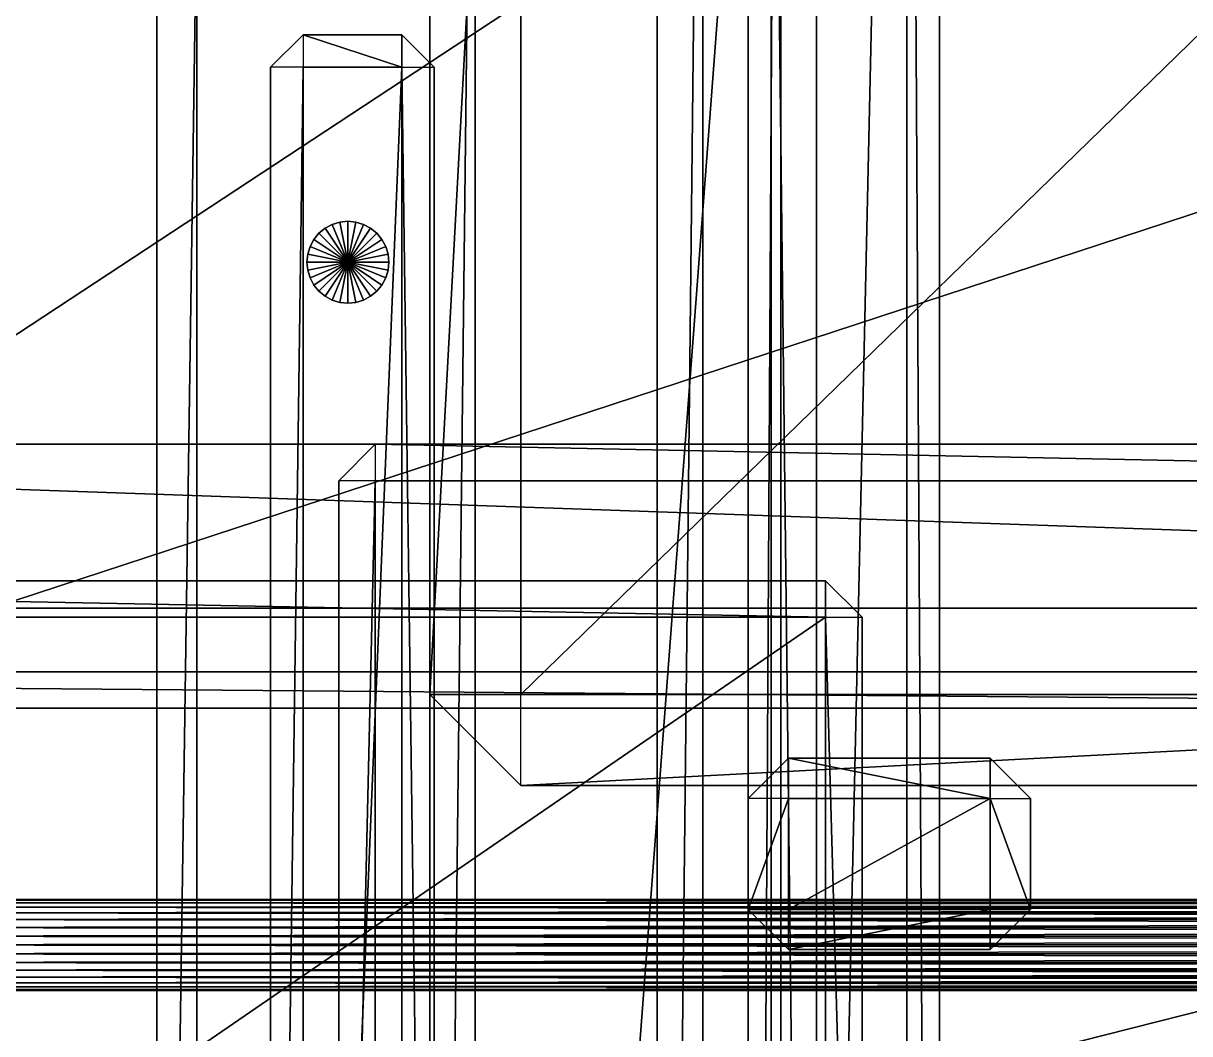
# Model space of a CAD drawing. Header units: millimetres. Extents: x -18 to 4450, y -985 to 970.
# Drawn here: x 1570.7 to 1827, y 50.5 to 272.5 of the extents above; entities that cross this region are included whole.
import ezdxf

# ---------------------------------------------------------------- set-up
doc = ezdxf.new("R2010")
doc.units = ezdxf.units.MM
for name, color, linetype in [('as_fitted_routes__j40_rt_001_drive_and_drivetrain_orientation_rear_output_to_rear_pinion', 5, 'CONTINUOUS'), ('body__floor_cross_pressing_3', 40, 'CONTINUOUS'), ('body__floor_pan', 40, 'CONTINUOUS'), ('body__transmission_tunnel', 40, 'CONTINUOUS'), ('chassis__crossmember_3', 251, 'CONTINUOUS'), ('chassis__skid_plate_transfer_case', 9, 'CONTINUOUS'), ('chassis__transfer_case_crossmember', 251, 'CONTINUOUS'), ('hard_top__roof_ventilator_front_hinge_bar', 9, 'CONTINUOUS'), ('hard_top__roof_ventilator_screw_2', 9, 'CONTINUOUS'), ('hard_top__white_hardtop_crowned_roof_skin', 7, 'CONTINUOUS'), ('hard_top__white_hardtop_roof', 7, 'CONTINUOUS'), ('interior__front_right_seat_base', 30, 'CONTINUOUS'), ('interior__right_front_floor_mat', 250, 'CONTINUOUS'), ('interior__right_front_seat_belt_buckle', 1, 'CONTINUOUS'), ('mechanical_clearance__front_prop_shaft_clearance_tunnel', 7, 'CONTINUOUS'), ('running_gear__gearbox_tail_housing', 8, 'CONTINUOUS'), ('running_gear__transfer_case', 8, 'CONTINUOUS')]:
    doc.layers.add(name, color=color, linetype=linetype)

msp = doc.modelspace()

# ---------------------------------------------------------------- linework, layer by layer
at = {"layer": 'as_fitted_routes__j40_rt_001_drive_and_drivetrain_orientation_rear_output_to_rear_pinion'}
for points in [[(1519.999981, 79.999998, 467.999995), (2950.000048, 79.999998, 467.999995), (2950.000048, 79.807855, 469.950914)], [(1519.999981, 79.999998, 467.999995), (2950.000048, 79.807855, 469.950914), (1519.999981, 79.807855, 469.950914)], [(1519.999981, 79.807855, 466.049105), (2950.000048, 79.807855, 466.049105), (2950.000048, 79.999998, 467.999995)], [(1519.999981, 79.807855, 466.049105), (2950.000048, 79.999998, 467.999995), (1519.999981, 79.999998, 467.999995)], [(1519.999981, 79.807855, 469.950914), (2950.000048, 79.807855, 469.950914), (2950.000048, 79.238795, 471.826822)], [(1519.999981, 79.807855, 469.950914), (2950.000048, 79.238795, 471.826822), (1519.999981, 79.238795, 471.826822)], [(1519.999981, 79.238795, 464.173168), (2950.000048, 79.238795, 464.173168), (2950.000048, 79.807855, 466.049105)], [(1519.999981, 79.238795, 464.173168), (2950.000048, 79.807855, 466.049105), (1519.999981, 79.807855, 466.049105)], [(1519.999981, 79.238795, 471.826822), (2950.000048, 79.238795, 471.826822), (2950.000048, 78.314699, 473.555714)], [(1519.999981, 79.238795, 471.826822), (2950.000048, 78.314699, 473.555714), (1519.999981, 78.314699, 473.555714)], [(1519.999981, 78.314699, 462.444305), (2950.000048, 78.314699, 462.444305), (2950.000048, 79.238795, 464.173168)], [(1519.999981, 78.314699, 462.444305), (2950.000048, 79.238795, 464.173168), (1519.999981, 79.238795, 464.173168)], [(1519.999981, 78.314699, 473.555714), (2950.000048, 78.314699, 473.555714), (2950.000048, 77.071071, 475.071073)], [(1519.999981, 78.314699, 473.555714), (2950.000048, 77.071071, 475.071073), (1519.999981, 77.071071, 475.071073)], [(1519.999981, 77.071071, 460.928947), (2950.000048, 77.071071, 460.928947), (2950.000048, 78.314699, 462.444305)], [(1519.999981, 77.071071, 460.928947), (2950.000048, 78.314699, 462.444305), (1519.999981, 78.314699, 462.444305)], [(1519.999981, 77.071071, 475.071073), (2950.000048, 77.071071, 475.071073), (2950.000048, 75.555705, 476.314694)], [(1519.999981, 77.071071, 475.071073), (2950.000048, 75.555705, 476.314694), (1519.999981, 75.555705, 476.314694)], [(1519.999981, 75.555705, 459.685296), (2950.000048, 75.555705, 459.685296), (2950.000048, 77.071071, 460.928947)], [(1519.999981, 75.555705, 459.685296), (2950.000048, 77.071071, 460.928947), (1519.999981, 77.071071, 460.928947)], [(1519.999981, 75.555705, 476.314694), (2950.000048, 75.555705, 476.314694), (2950.000048, 73.826835, 477.238804)], [(1519.999981, 75.555705, 476.314694), (2950.000048, 73.826835, 477.238804), (1519.999981, 73.826835, 477.238804)], [(1519.999981, 73.826835, 458.761215), (2950.000048, 73.826835, 458.761215), (2950.000048, 75.555705, 459.685296)], [(1519.999981, 73.826835, 458.761215), (2950.000048, 75.555705, 459.685296), (1519.999981, 75.555705, 459.685296)], [(1519.999981, 73.826835, 477.238804), (2950.000048, 73.826835, 477.238804), (2950.000048, 71.950905, 477.80785)], [(1519.999981, 73.826835, 477.238804), (2950.000048, 71.950905, 477.80785), (1519.999981, 71.950905, 477.80785)], [(1519.999981, 71.950905, 458.19214), (2950.000048, 71.950905, 458.19214), (2950.000048, 73.826835, 458.761215)], [(1519.999981, 71.950905, 458.19214), (2950.000048, 73.826835, 458.761215), (1519.999981, 73.826835, 458.761215)], [(1519.999981, 71.950905, 477.80785), (2950.000048, 71.950905, 477.80785), (2950.000048, 70, 477.999985)], [(1519.999981, 71.950905, 477.80785), (2950.000048, 70, 477.999985), (1519.999981, 70, 477.999985)], [(1519.999981, 70, 458.000004), (2950.000048, 70, 458.000004), (2950.000048, 71.950905, 458.19214)], [(1519.999981, 70, 458.000004), (2950.000048, 71.950905, 458.19214), (1519.999981, 71.950905, 458.19214)], [(1519.999981, 70, 477.999985), (2950.000048, 70, 477.999985), (2950.000048, 68.049096, 477.80785)], [(1519.999981, 70, 477.999985), (2950.000048, 68.049096, 477.80785), (1519.999981, 68.049096, 477.80785)], [(1519.999981, 68.049096, 458.19214), (2950.000048, 68.049096, 458.19214), (2950.000048, 70, 458.000004)], [(1519.999981, 68.049096, 458.19214), (2950.000048, 70, 458.000004), (1519.999981, 70, 458.000004)], [(1519.999981, 68.049096, 477.80785), (2950.000048, 68.049096, 477.80785), (2950.000048, 66.173166, 477.238804)], [(1519.999981, 68.049096, 477.80785), (2950.000048, 66.173166, 477.238804), (1519.999981, 66.173166, 477.238804)], [(1519.999981, 66.173166, 458.761215), (2950.000048, 66.173166, 458.761215), (2950.000048, 68.049096, 458.19214)], [(1519.999981, 66.173166, 458.761215), (2950.000048, 68.049096, 458.19214), (1519.999981, 68.049096, 458.19214)], [(1519.999981, 66.173166, 477.238804), (2950.000048, 66.173166, 477.238804), (2950.000048, 64.444296, 476.314694)], [(1519.999981, 66.173166, 477.238804), (2950.000048, 64.444296, 476.314694), (1519.999981, 64.444296, 476.314694)], [(1519.999981, 64.444296, 459.685296), (2950.000048, 64.444296, 459.685296), (2950.000048, 66.173166, 458.761215)], [(1519.999981, 64.444296, 459.685296), (2950.000048, 66.173166, 458.761215), (1519.999981, 66.173166, 458.761215)], [(1519.999981, 64.444296, 476.314694), (2950.000048, 64.444296, 476.314694), (2950.000048, 62.92893, 475.071073)], [(1519.999981, 64.444296, 476.314694), (2950.000048, 62.92893, 475.071073), (1519.999981, 62.92893, 475.071073)], [(1519.999981, 62.92893, 460.928947), (2950.000048, 62.92893, 460.928947), (2950.000048, 64.444296, 459.685296)], [(1519.999981, 62.92893, 460.928947), (2950.000048, 64.444296, 459.685296), (1519.999981, 64.444296, 459.685296)], [(1519.999981, 62.92893, 475.071073), (2950.000048, 62.92893, 475.071073), (2950.000048, 61.685305, 473.555714)], [(1519.999981, 62.92893, 475.071073), (2950.000048, 61.685305, 473.555714), (1519.999981, 61.685305, 473.555714)], [(1519.999981, 61.685305, 462.444305), (2950.000048, 61.685305, 462.444305), (2950.000048, 62.92893, 460.928947)], [(1519.999981, 61.685305, 462.444305), (2950.000048, 62.92893, 460.928947), (1519.999981, 62.92893, 460.928947)], [(1519.999981, 61.685305, 473.555714), (2950.000048, 61.685305, 473.555714), (2950.000048, 60.761206, 471.826822)], [(1519.999981, 61.685305, 473.555714), (2950.000048, 60.761206, 471.826822), (1519.999981, 60.761206, 471.826822)], [(1519.999981, 60.761206, 464.173168), (2950.000048, 60.761206, 464.173168), (2950.000048, 61.685305, 462.444305)], [(1519.999981, 60.761206, 464.173168), (2950.000048, 61.685305, 462.444305), (1519.999981, 61.685305, 462.444305)], [(1519.999981, 60.761206, 471.826822), (2950.000048, 60.761206, 471.826822), (2950.000048, 60.192145, 469.950914)], [(1519.999981, 60.761206, 471.826822), (2950.000048, 60.192145, 469.950914), (1519.999981, 60.192145, 469.950914)], [(1519.999981, 60.192145, 466.049105), (2950.000048, 60.192145, 466.049105), (2950.000048, 60.761206, 464.173168)], [(1519.999981, 60.192145, 466.049105), (2950.000048, 60.761206, 464.173168), (1519.999981, 60.761206, 464.173168)], [(1519.999981, 60.192145, 469.950914), (2950.000048, 60.192145, 469.950914), (2950.000048, 59.999999, 467.999995)], [(1519.999981, 60.192145, 469.950914), (2950.000048, 59.999999, 467.999995), (1519.999981, 59.999999, 467.999995)], [(1519.999981, 59.999999, 467.999995), (2950.000048, 59.999999, 467.999995), (2950.000048, 60.192145, 466.049105)], [(1519.999981, 59.999999, 467.999995), (2950.000048, 60.192145, 466.049105), (1519.999981, 60.192145, 466.049105)]]:
    msp.add_3dface(points, dxfattribs=at)
at = {"layer": 'body__floor_cross_pressing_3'}
for points in [[(1730.000019, -622.860014, 742.139995), (1730.000019, -622.860014, 761.860013), (1730.000019, 622.860014, 761.860013)], [(1730.000019, -622.860014, 742.139995), (1730.000019, 622.860014, 761.860013), (1730.000019, 622.860014, 742.139995)], [(1730.000019, -622.860014, 742.139995), (1737.140059, -622.860014, 735.000014), (1737.140059, 622.860014, 735.000014)], [(1730.000019, -622.860014, 742.139995), (1737.140059, 622.860014, 735.000014), (1730.000019, 622.860014, 742.139995)], [(1730.000019, -622.860014, 761.860013), (1737.140059, -622.860014, 768.999994), (1737.140059, 622.860014, 768.999994)], [(1730.000019, -622.860014, 761.860013), (1737.140059, 622.860014, 768.999994), (1730.000019, 622.860014, 761.860013)], [(1737.140059, -622.860014, 768.999994), (1764.860034, -622.860014, 768.999994), (1764.860034, 622.860014, 768.999994)], [(1737.140059, -622.860014, 768.999994), (1764.860034, 622.860014, 768.999994), (1737.140059, 622.860014, 768.999994)], [(1737.140059, -622.860014, 735.000014), (1737.140059, 622.860014, 735.000014), (1764.860034, 622.860014, 735.000014)], [(1737.140059, -622.860014, 735.000014), (1764.860034, 622.860014, 735.000014), (1764.860034, -622.860014, 735.000014)], [(1771.999955, -622.860014, 742.139995), (1764.860034, -622.860014, 735.000014), (1764.860034, 622.860014, 735.000014)], [(1771.999955, -622.860014, 742.139995), (1764.860034, 622.860014, 735.000014), (1771.999955, 622.860014, 742.139995)], [(1771.999955, -622.860014, 761.860013), (1764.860034, -622.860014, 768.999994), (1764.860034, 622.860014, 768.999994)], [(1771.999955, -622.860014, 761.860013), (1764.860034, 622.860014, 768.999994), (1771.999955, 622.860014, 761.860013)], [(1771.999955, -622.860014, 742.139995), (1771.999955, 622.860014, 742.139995), (1771.999955, 622.860014, 761.860013)], [(1771.999955, -622.860014, 742.139995), (1771.999955, 622.860014, 761.860013), (1771.999955, -622.860014, 761.860013)]]:
    msp.add_3dface(points, dxfattribs=at)
at = {"layer": 'body__floor_pan'}
for points in [[(901.549995, -653.450012, 670.000017), (3428.450108, -653.450012, 670.000017), (3428.450108, 653.450012, 670.000017)], [(901.549995, -653.450012, 670.000017), (3428.450108, 653.450012, 670.000017), (901.549995, 653.450012, 670.000017)], [(901.549995, -653.450012, 615.00001), (901.549995, 653.450012, 615.00001), (3428.450108, 653.450012, 615.00001)], [(901.549995, -653.450012, 615.00001), (3428.450108, 653.450012, 615.00001), (3428.450108, -653.450012, 615.00001)]]:
    msp.add_3dface(points, dxfattribs=at)
at = {"layer": 'body__transmission_tunnel'}
for points in [[(1286.000013, 180.000007, 695.99998), (1286.000013, 180.000007, 859.000027), (2313.999891, 180.000007, 859.000027)], [(1286.000013, 180.000007, 695.99998), (2313.999891, 180.000007, 859.000027), (2313.999891, 180.000007, 695.99998)], [(1286.000013, 180.000007, 695.99998), (1286.000013, 143.999994, 660.000026), (2313.999891, 143.999994, 660.000026)], [(1286.000013, 180.000007, 695.99998), (2313.999891, 143.999994, 660.000026), (2313.999891, 180.000007, 695.99998)], [(1286.000013, 180.000007, 859.000027), (1286.000013, 143.999994, 894.999981), (2313.999891, 143.999994, 894.999981)], [(1286.000013, 180.000007, 859.000027), (2313.999891, 143.999994, 894.999981), (2313.999891, 180.000007, 859.000027)], [(1286.000013, -143.999994, 894.999981), (2313.999891, -143.999994, 894.999981), (2313.999891, 143.999994, 894.999981)], [(1286.000013, -143.999994, 894.999981), (2313.999891, 143.999994, 894.999981), (1286.000013, 143.999994, 894.999981)], [(1286.000013, -143.999994, 660.000026), (1286.000013, 143.999994, 660.000026), (2313.999891, 143.999994, 660.000026)], [(1286.000013, -143.999994, 660.000026), (2313.999891, 143.999994, 660.000026), (2313.999891, -143.999994, 660.000026)]]:
    msp.add_3dface(points, dxfattribs=at)
at = {"layer": 'chassis__crossmember_3'}
for points in [[(1659.999967, -430.000007, 465.000004), (1659.999967, -430.000007, 540.000021), (1659.999967, 430.000007, 540.000021)], [(1659.999967, -430.000007, 465.000004), (1659.999967, 430.000007, 540.000021), (1659.999967, 430.000007, 465.000004)], [(1659.999967, -430.000007, 465.000004), (1669.999957, -430.000007, 455.000013), (1669.999957, 430.000007, 455.000013)], [(1659.999967, -430.000007, 465.000004), (1669.999957, 430.000007, 455.000013), (1659.999967, 430.000007, 465.000004)], [(1659.999967, -430.000007, 540.000021), (1669.999957, -430.000007, 550.000012), (1669.999957, 430.000007, 550.000012)], [(1659.999967, -430.000007, 540.000021), (1669.999957, 430.000007, 550.000012), (1659.999967, 430.000007, 540.000021)], [(1669.999957, -430.000007, 550.000012), (1735.000014, -430.000007, 550.000012), (1735.000014, 430.000007, 550.000012)], [(1669.999957, -430.000007, 550.000012), (1735.000014, 430.000007, 550.000012), (1669.999957, 430.000007, 550.000012)], [(1669.999957, -430.000007, 455.000013), (1669.999957, 430.000007, 455.000013), (1735.000014, 430.000007, 455.000013)], [(1669.999957, -430.000007, 455.000013), (1735.000014, 430.000007, 455.000013), (1735.000014, -430.000007, 455.000013)], [(1745.000005, -430.000007, 465.000004), (1735.000014, -430.000007, 455.000013), (1735.000014, 430.000007, 455.000013)], [(1745.000005, -430.000007, 465.000004), (1735.000014, 430.000007, 455.000013), (1745.000005, 430.000007, 465.000004)], [(1745.000005, -430.000007, 540.000021), (1735.000014, -430.000007, 550.000012), (1735.000014, 430.000007, 550.000012)], [(1745.000005, -430.000007, 540.000021), (1735.000014, 430.000007, 550.000012), (1745.000005, 430.000007, 540.000021)], [(1745.000005, -430.000007, 465.000004), (1745.000005, 430.000007, 465.000004), (1745.000005, 430.000007, 540.000021)], [(1745.000005, -430.000007, 465.000004), (1745.000005, 430.000007, 540.000021), (1745.000005, -430.000007, 540.000021)]]:
    msp.add_3dface(points, dxfattribs=at)
at = {"layer": 'chassis__skid_plate_transfer_case'}
for points in [[(1600.000024, -301.180005, 323.819995), (1600.000024, -301.180005, 348.179996), (1600.000024, 301.180005, 348.179996)], [(1600.000024, -301.180005, 323.819995), (1600.000024, 301.180005, 348.179996), (1600.000024, 301.180005, 323.819995)], [(1600.000024, -301.180005, 323.819995), (1608.819962, -301.180005, 314.999998), (1608.819962, 301.180005, 314.999998)], [(1600.000024, -301.180005, 323.819995), (1608.819962, 301.180005, 314.999998), (1600.000024, 301.180005, 323.819995)], [(1600.000024, -301.180005, 348.179996), (1608.819962, -301.180005, 356.999993), (1608.819962, 301.180005, 356.999993)], [(1600.000024, -301.180005, 348.179996), (1608.819962, 301.180005, 356.999993), (1600.000024, 301.180005, 348.179996)], [(1608.819962, -301.180005, 356.999993), (2111.180067, -301.180005, 356.999993), (2111.180067, 301.180005, 356.999993)], [(1608.819962, -301.180005, 356.999993), (2111.180067, 301.180005, 356.999993), (1608.819962, 301.180005, 356.999993)], [(1608.819962, -301.180005, 314.999998), (1608.819962, 301.180005, 314.999998), (2111.180067, 301.180005, 314.999998)], [(1608.819962, -301.180005, 314.999998), (2111.180067, 301.180005, 314.999998), (2111.180067, -301.180005, 314.999998)]]:
    msp.add_3dface(points, dxfattribs=at)
at = {"layer": 'chassis__transfer_case_crossmember'}
for points in [[(1710.000038, -460.000008, 509.99999), (1710.000038, -460.000008, 610.000014), (1710.000038, 460.000008, 610.000014)], [(1710.000038, -460.000008, 509.99999), (1710.000038, 460.000008, 610.000014), (1710.000038, 460.000008, 509.99999)], [(1710.000038, -460.000008, 509.99999), (1720.000029, -460.000008, 500), (1720.000029, 460.000008, 500)], [(1710.000038, -460.000008, 509.99999), (1720.000029, 460.000008, 500), (1710.000038, 460.000008, 509.99999)], [(1710.000038, -460.000008, 610.000014), (1720.000029, -460.000008, 620.000005), (1720.000029, 460.000008, 620.000005)], [(1710.000038, -460.000008, 610.000014), (1720.000029, 460.000008, 620.000005), (1710.000038, 460.000008, 610.000014)], [(1720.000029, -460.000008, 620.000005), (1960.000038, -460.000008, 620.000005), (1960.000038, 460.000008, 620.000005)], [(1720.000029, -460.000008, 620.000005), (1960.000038, 460.000008, 620.000005), (1720.000029, 460.000008, 620.000005)], [(1720.000029, -460.000008, 500), (1720.000029, 460.000008, 500), (1960.000038, 460.000008, 500)], [(1720.000029, -460.000008, 500), (1960.000038, 460.000008, 500), (1960.000038, -460.000008, 500)]]:
    msp.add_3dface(points, dxfattribs=at)
at = {"layer": 'hard_top__roof_ventilator_front_hinge_bar'}
for points in [[(1625, 262.86, 1905.140042), (1632.14004, 270.000011, 1905.140042), (1632.14004, 270.000011, 1924.860001)], [(1625, 262.86, 1905.140042), (1632.14004, 270.000011, 1924.860001), (1625, 262.86, 1924.860001)], [(1625, 262.86, 1905.140042), (1632.14004, 270.000011, 1905.140042), (1632.14004, 262.86, 1898.000002)], [(1625, 262.86, 1924.860001), (1632.14004, 270.000011, 1924.860001), (1632.14004, 262.86, 1932.000041)], [(1632.14004, 270.000011, 1905.140042), (1632.14004, 270.000011, 1924.860001), (1653.859973, 270.000011, 1924.860001)], [(1632.14004, 270.000011, 1905.140042), (1653.859973, 270.000011, 1924.860001), (1653.859973, 270.000011, 1905.140042)], [(1632.14004, 270.000011, 1905.140042), (1632.14004, 262.86, 1898.000002), (1653.859973, 262.86, 1898.000002)], [(1632.14004, 270.000011, 1905.140042), (1653.859973, 262.86, 1898.000002), (1653.859973, 270.000011, 1905.140042)], [(1632.14004, 270.000011, 1924.860001), (1632.14004, 262.86, 1932.000041), (1653.859973, 262.86, 1932.000041)], [(1632.14004, 270.000011, 1924.860001), (1653.859973, 262.86, 1932.000041), (1653.859973, 270.000011, 1924.860001)], [(1661.000013, 262.86, 1905.140042), (1653.859973, 270.000011, 1905.140042), (1653.859973, 270.000011, 1924.860001)], [(1661.000013, 262.86, 1905.140042), (1653.859973, 270.000011, 1924.860001), (1661.000013, 262.86, 1924.860001)], [(1661.000013, 262.86, 1905.140042), (1653.859973, 270.000011, 1905.140042), (1653.859973, 262.86, 1898.000002)], [(1661.000013, 262.86, 1924.860001), (1653.859973, 270.000011, 1924.860001), (1653.859973, 262.86, 1932.000041)], [(1625, -262.86, 1905.140042), (1625, -262.86, 1924.860001), (1625, 262.86, 1924.860001)], [(1625, -262.86, 1905.140042), (1625, 262.86, 1924.860001), (1625, 262.86, 1905.140042)], [(1625, -262.86, 1905.140042), (1632.14004, -262.86, 1898.000002), (1632.14004, 262.86, 1898.000002)], [(1625, -262.86, 1905.140042), (1632.14004, 262.86, 1898.000002), (1625, 262.86, 1905.140042)], [(1625, -262.86, 1924.860001), (1632.14004, -262.86, 1932.000041), (1632.14004, 262.86, 1932.000041)], [(1625, -262.86, 1924.860001), (1632.14004, 262.86, 1932.000041), (1625, 262.86, 1924.860001)], [(1632.14004, -262.86, 1932.000041), (1653.859973, -262.86, 1932.000041), (1653.859973, 262.86, 1932.000041)], [(1632.14004, -262.86, 1932.000041), (1653.859973, 262.86, 1932.000041), (1632.14004, 262.86, 1932.000041)], [(1632.14004, -262.86, 1898.000002), (1632.14004, 262.86, 1898.000002), (1653.859973, 262.86, 1898.000002)], [(1632.14004, -262.86, 1898.000002), (1653.859973, 262.86, 1898.000002), (1653.859973, -262.86, 1898.000002)], [(1661.000013, -262.86, 1905.140042), (1653.859973, -262.86, 1898.000002), (1653.859973, 262.86, 1898.000002)], [(1661.000013, -262.86, 1905.140042), (1653.859973, 262.86, 1898.000002), (1661.000013, 262.86, 1905.140042)], [(1661.000013, -262.86, 1924.860001), (1653.859973, -262.86, 1932.000041), (1653.859973, 262.86, 1932.000041)], [(1661.000013, -262.86, 1924.860001), (1653.859973, 262.86, 1932.000041), (1661.000013, 262.86, 1924.860001)], [(1661.000013, -262.86, 1905.140042), (1661.000013, 262.86, 1905.140042), (1661.000013, 262.86, 1924.860001)], [(1661.000013, -262.86, 1905.140042), (1661.000013, 262.86, 1924.860001), (1661.000013, -262.86, 1924.860001)]]:
    msp.add_3dface(points, dxfattribs=at)
at = {"layer": 'hard_top__roof_ventilator_screw_2'}
for points in [[(1638.555884, 228.314921, 1911.000013), (1638.555884, 228.314921, 1924.999952), (1636.999846, 227.483228, 1924.999952)], [(1638.555884, 228.314921, 1911.000013), (1636.999846, 227.483228, 1924.999952), (1636.999846, 227.483228, 1911.000013)], [(1641.99996, 219.999999, 1911.000013), (1636.999846, 227.483228, 1911.000013), (1638.555884, 228.314921, 1911.000013)], [(1641.99996, 219.999999, 1924.999952), (1638.555884, 228.314921, 1924.999952), (1636.999846, 227.483228, 1924.999952)], [(1640.244246, 228.827074, 1911.000013), (1640.244246, 228.827074, 1924.999952), (1638.555884, 228.314921, 1924.999952)], [(1640.244246, 228.827074, 1911.000013), (1638.555884, 228.314921, 1924.999952), (1638.555884, 228.314921, 1911.000013)], [(1641.99996, 219.999999, 1911.000013), (1638.555884, 228.314921, 1911.000013), (1640.244246, 228.827074, 1911.000013)], [(1641.99996, 219.999999, 1924.999952), (1640.244246, 228.827074, 1924.999952), (1638.555884, 228.314921, 1924.999952)], [(1641.99996, 229.000002, 1911.000013), (1641.99996, 229.000002, 1924.999952), (1640.244246, 228.827074, 1924.999952)], [(1641.99996, 229.000002, 1911.000013), (1640.244246, 228.827074, 1924.999952), (1640.244246, 228.827074, 1911.000013)], [(1641.99996, 219.999999, 1911.000013), (1640.244246, 228.827074, 1911.000013), (1641.99996, 229.000002, 1911.000013)], [(1641.99996, 219.999999, 1924.999952), (1641.99996, 229.000002, 1924.999952), (1640.244246, 228.827074, 1924.999952)], [(1643.755794, 228.827074, 1911.000013), (1643.755794, 228.827074, 1924.999952), (1641.99996, 229.000002, 1924.999952)], [(1643.755794, 228.827074, 1911.000013), (1641.99996, 229.000002, 1924.999952), (1641.99996, 229.000002, 1911.000013)], [(1641.99996, 219.999999, 1911.000013), (1641.99996, 229.000002, 1911.000013), (1643.755794, 228.827074, 1911.000013)], [(1641.99996, 219.999999, 1924.999952), (1643.755794, 228.827074, 1924.999952), (1641.99996, 229.000002, 1924.999952)], [(1641.99996, 219.999999, 1911.000013), (1643.755794, 228.827074, 1911.000013), (1645.444155, 228.314921, 1911.000013)], [(1641.99996, 219.999999, 1924.999952), (1645.444155, 228.314921, 1924.999952), (1643.755794, 228.827074, 1924.999952)], [(1641.99996, 219.999999, 1911.000013), (1645.444155, 228.314921, 1911.000013), (1647.000074, 227.483228, 1911.000013)], [(1641.99996, 219.999999, 1924.999952), (1647.000074, 227.483228, 1924.999952), (1645.444155, 228.314921, 1924.999952)], [(1645.444155, 228.314921, 1911.000013), (1645.444155, 228.314921, 1924.999952), (1643.755794, 228.827074, 1924.999952)], [(1645.444155, 228.314921, 1911.000013), (1643.755794, 228.827074, 1924.999952), (1643.755794, 228.827074, 1911.000013)], [(1647.000074, 227.483228, 1911.000013), (1647.000074, 227.483228, 1924.999952), (1645.444155, 228.314921, 1924.999952)], [(1647.000074, 227.483228, 1911.000013), (1645.444155, 228.314921, 1924.999952), (1645.444155, 228.314921, 1911.000013)], [(1635.636091, 226.363957, 1911.000013), (1635.636091, 226.363957, 1924.999952), (1634.516716, 225.000128, 1924.999952)], [(1635.636091, 226.363957, 1911.000013), (1634.516716, 225.000128, 1924.999952), (1634.516716, 225.000128, 1911.000013)], [(1641.99996, 219.999999, 1911.000013), (1634.516716, 225.000128, 1911.000013), (1635.636091, 226.363957, 1911.000013)], [(1641.99996, 219.999999, 1924.999952), (1635.636091, 226.363957, 1924.999952), (1634.516716, 225.000128, 1924.999952)], [(1636.999846, 227.483228, 1911.000013), (1636.999846, 227.483228, 1924.999952), (1635.636091, 226.363957, 1924.999952)], [(1636.999846, 227.483228, 1911.000013), (1635.636091, 226.363957, 1924.999952), (1635.636091, 226.363957, 1911.000013)], [(1641.99996, 219.999999, 1911.000013), (1635.636091, 226.363957, 1911.000013), (1636.999846, 227.483228, 1911.000013)], [(1641.99996, 219.999999, 1924.999952), (1636.999846, 227.483228, 1924.999952), (1635.636091, 226.363957, 1924.999952)], [(1641.99996, 219.999999, 1911.000013), (1647.000074, 227.483228, 1911.000013), (1648.363948, 226.363957, 1911.000013)], [(1641.99996, 219.999999, 1924.999952), (1648.363948, 226.363957, 1924.999952), (1647.000074, 227.483228, 1924.999952)], [(1641.99996, 219.999999, 1911.000013), (1648.363948, 226.363957, 1911.000013), (1649.483204, 225.000128, 1911.000013)], [(1641.99996, 219.999999, 1924.999952), (1649.483204, 225.000128, 1924.999952), (1648.363948, 226.363957, 1924.999952)], [(1648.363948, 226.363957, 1911.000013), (1648.363948, 226.363957, 1924.999952), (1647.000074, 227.483228, 1924.999952)], [(1648.363948, 226.363957, 1911.000013), (1647.000074, 227.483228, 1924.999952), (1647.000074, 227.483228, 1911.000013)], [(1649.483204, 225.000128, 1911.000013), (1649.483204, 225.000128, 1924.999952), (1648.363948, 226.363957, 1924.999952)], [(1649.483204, 225.000128, 1911.000013), (1648.363948, 226.363957, 1924.999952), (1648.363948, 226.363957, 1911.000013)], [(1633.685112, 223.444149, 1911.000013), (1633.685112, 223.444149, 1924.999952), (1633.172989, 221.755818, 1924.999952)], [(1633.685112, 223.444149, 1911.000013), (1633.172989, 221.755818, 1924.999952), (1633.172989, 221.755818, 1911.000013)], [(1641.99996, 219.999999, 1911.000013), (1633.172989, 221.755818, 1911.000013), (1633.685112, 223.444149, 1911.000013)], [(1641.99996, 219.999999, 1924.999952), (1633.685112, 223.444149, 1924.999952), (1633.172989, 221.755818, 1924.999952)], [(1634.516716, 225.000128, 1911.000013), (1634.516716, 225.000128, 1924.999952), (1633.685112, 223.444149, 1924.999952)], [(1634.516716, 225.000128, 1911.000013), (1633.685112, 223.444149, 1924.999952), (1633.685112, 223.444149, 1911.000013)], [(1641.99996, 219.999999, 1911.000013), (1633.685112, 223.444149, 1911.000013), (1634.516716, 225.000128, 1911.000013)], [(1641.99996, 219.999999, 1924.999952), (1634.516716, 225.000128, 1924.999952), (1633.685112, 223.444149, 1924.999952)], [(1641.99996, 219.999999, 1911.000013), (1649.483204, 225.000128, 1911.000013), (1650.314927, 223.444149, 1911.000013)], [(1641.99996, 219.999999, 1924.999952), (1650.314927, 223.444149, 1924.999952), (1649.483204, 225.000128, 1924.999952)], [(1641.99996, 219.999999, 1911.000013), (1650.314927, 223.444149, 1911.000013), (1650.82705, 221.755818, 1911.000013)], [(1641.99996, 219.999999, 1924.999952), (1650.82705, 221.755818, 1924.999952), (1650.314927, 223.444149, 1924.999952)], [(1650.314927, 223.444149, 1911.000013), (1650.314927, 223.444149, 1924.999952), (1649.483204, 225.000128, 1924.999952)], [(1650.314927, 223.444149, 1911.000013), (1649.483204, 225.000128, 1924.999952), (1649.483204, 225.000128, 1911.000013)], [(1650.82705, 221.755818, 1911.000013), (1650.82705, 221.755818, 1924.999952), (1650.314927, 223.444149, 1924.999952)], [(1650.82705, 221.755818, 1911.000013), (1650.314927, 223.444149, 1924.999952), (1650.314927, 223.444149, 1911.000013)], [(1633.172989, 221.755818, 1911.000013), (1633.172989, 221.755818, 1924.999952), (1633.000016, 219.999999, 1924.999952)], [(1633.172989, 221.755818, 1911.000013), (1633.000016, 219.999999, 1924.999952), (1633.000016, 219.999999, 1911.000013)], [(1641.99996, 219.999999, 1911.000013), (1633.000016, 219.999999, 1911.000013), (1633.172989, 221.755818, 1911.000013)], [(1641.99996, 219.999999, 1924.999952), (1633.172989, 221.755818, 1924.999952), (1633.000016, 219.999999, 1924.999952)], [(1641.99996, 219.999999, 1911.000013), (1650.82705, 221.755818, 1911.000013), (1651.000023, 219.999999, 1911.000013)], [(1641.99996, 219.999999, 1924.999952), (1651.000023, 219.999999, 1924.999952), (1650.82705, 221.755818, 1924.999952)], [(1651.000023, 219.999999, 1911.000013), (1651.000023, 219.999999, 1924.999952), (1650.82705, 221.755818, 1924.999952)], [(1651.000023, 219.999999, 1911.000013), (1650.82705, 221.755818, 1924.999952), (1650.82705, 221.755818, 1911.000013)], [(1633.000016, 219.999999, 1911.000013), (1633.000016, 219.999999, 1924.999952), (1633.172989, 218.24418, 1924.999952)], [(1633.000016, 219.999999, 1911.000013), (1633.172989, 218.24418, 1924.999952), (1633.172989, 218.24418, 1911.000013)], [(1641.99996, 219.999999, 1911.000013), (1633.172989, 218.24418, 1911.000013), (1633.000016, 219.999999, 1911.000013)], [(1641.99996, 219.999999, 1924.999952), (1633.000016, 219.999999, 1924.999952), (1633.172989, 218.24418, 1924.999952)], [(1641.99996, 219.999999, 1911.000013), (1633.685112, 216.555849, 1911.000013), (1633.172989, 218.24418, 1911.000013)], [(1641.99996, 219.999999, 1924.999952), (1633.172989, 218.24418, 1924.999952), (1633.685112, 216.555849, 1924.999952)], [(1633.172989, 218.24418, 1911.000013), (1633.172989, 218.24418, 1924.999952), (1633.685112, 216.555849, 1924.999952)], [(1633.172989, 218.24418, 1911.000013), (1633.685112, 216.555849, 1924.999952), (1633.685112, 216.555849, 1911.000013)], [(1641.99996, 219.999999, 1911.000013), (1634.516716, 214.999869, 1911.000013), (1633.685112, 216.555849, 1911.000013)], [(1641.99996, 219.999999, 1924.999952), (1633.685112, 216.555849, 1924.999952), (1634.516716, 214.999869, 1924.999952)], [(1641.99996, 219.999999, 1911.000013), (1635.636091, 213.636041, 1911.000013), (1634.516716, 214.999869, 1911.000013)], [(1641.99996, 219.999999, 1924.999952), (1634.516716, 214.999869, 1924.999952), (1635.636091, 213.636041, 1924.999952)], [(1641.99996, 219.999999, 1911.000013), (1636.999846, 212.51677, 1911.000013), (1635.636091, 213.636041, 1911.000013)], [(1641.99996, 219.999999, 1924.999952), (1635.636091, 213.636041, 1924.999952), (1636.999846, 212.51677, 1924.999952)], [(1641.99996, 219.999999, 1911.000013), (1638.555884, 211.685091, 1911.000013), (1636.999846, 212.51677, 1911.000013)], [(1641.99996, 219.999999, 1924.999952), (1636.999846, 212.51677, 1924.999952), (1638.555884, 211.685091, 1924.999952)], [(1641.99996, 219.999999, 1911.000013), (1640.244246, 211.172938, 1911.000013), (1638.555884, 211.685091, 1911.000013)], [(1641.99996, 219.999999, 1924.999952), (1638.555884, 211.685091, 1924.999952), (1640.244246, 211.172938, 1924.999952)], [(1641.99996, 219.999999, 1911.000013), (1641.99996, 210.999995, 1911.000013), (1640.244246, 211.172938, 1911.000013)], [(1641.99996, 219.999999, 1924.999952), (1640.244246, 211.172938, 1924.999952), (1641.99996, 210.999995, 1924.999952)], [(1641.99996, 219.999999, 1911.000013), (1643.755794, 211.172938, 1911.000013), (1641.99996, 210.999995, 1911.000013)], [(1641.99996, 219.999999, 1924.999952), (1641.99996, 210.999995, 1924.999952), (1643.755794, 211.172938, 1924.999952)], [(1641.99996, 219.999999, 1911.000013), (1645.444155, 211.685091, 1911.000013), (1643.755794, 211.172938, 1911.000013)], [(1641.99996, 219.999999, 1924.999952), (1643.755794, 211.172938, 1924.999952), (1645.444155, 211.685091, 1924.999952)], [(1641.99996, 219.999999, 1911.000013), (1647.000074, 212.51677, 1911.000013), (1645.444155, 211.685091, 1911.000013)], [(1641.99996, 219.999999, 1924.999952), (1645.444155, 211.685091, 1924.999952), (1647.000074, 212.51677, 1924.999952)], [(1641.99996, 219.999999, 1911.000013), (1648.363948, 213.636041, 1911.000013), (1647.000074, 212.51677, 1911.000013)], [(1641.99996, 219.999999, 1924.999952), (1647.000074, 212.51677, 1924.999952), (1648.363948, 213.636041, 1924.999952)], [(1641.99996, 219.999999, 1911.000013), (1649.483204, 214.999869, 1911.000013), (1648.363948, 213.636041, 1911.000013)], [(1641.99996, 219.999999, 1924.999952), (1648.363948, 213.636041, 1924.999952), (1649.483204, 214.999869, 1924.999952)], [(1641.99996, 219.999999, 1911.000013), (1650.314927, 216.555849, 1911.000013), (1649.483204, 214.999869, 1911.000013)], [(1641.99996, 219.999999, 1924.999952), (1649.483204, 214.999869, 1924.999952), (1650.314927, 216.555849, 1924.999952)], [(1641.99996, 219.999999, 1911.000013), (1650.82705, 218.24418, 1911.000013), (1650.314927, 216.555849, 1911.000013)], [(1641.99996, 219.999999, 1924.999952), (1650.314927, 216.555849, 1924.999952), (1650.82705, 218.24418, 1924.999952)], [(1641.99996, 219.999999, 1911.000013), (1651.000023, 219.999999, 1911.000013), (1650.82705, 218.24418, 1911.000013)], [(1641.99996, 219.999999, 1924.999952), (1650.82705, 218.24418, 1924.999952), (1651.000023, 219.999999, 1924.999952)], [(1650.314927, 216.555849, 1911.000013), (1650.314927, 216.555849, 1924.999952), (1650.82705, 218.24418, 1924.999952)], [(1650.314927, 216.555849, 1911.000013), (1650.82705, 218.24418, 1924.999952), (1650.82705, 218.24418, 1911.000013)], [(1650.82705, 218.24418, 1911.000013), (1650.82705, 218.24418, 1924.999952), (1651.000023, 219.999999, 1924.999952)], [(1650.82705, 218.24418, 1911.000013), (1651.000023, 219.999999, 1924.999952), (1651.000023, 219.999999, 1911.000013)], [(1633.685112, 216.555849, 1911.000013), (1633.685112, 216.555849, 1924.999952), (1634.516716, 214.999869, 1924.999952)], [(1633.685112, 216.555849, 1911.000013), (1634.516716, 214.999869, 1924.999952), (1634.516716, 214.999869, 1911.000013)], [(1649.483204, 214.999869, 1911.000013), (1649.483204, 214.999869, 1924.999952), (1650.314927, 216.555849, 1924.999952)], [(1649.483204, 214.999869, 1911.000013), (1650.314927, 216.555849, 1924.999952), (1650.314927, 216.555849, 1911.000013)], [(1634.516716, 214.999869, 1911.000013), (1634.516716, 214.999869, 1924.999952), (1635.636091, 213.636041, 1924.999952)], [(1634.516716, 214.999869, 1911.000013), (1635.636091, 213.636041, 1924.999952), (1635.636091, 213.636041, 1911.000013)], [(1635.636091, 213.636041, 1911.000013), (1635.636091, 213.636041, 1924.999952), (1636.999846, 212.51677, 1924.999952)], [(1635.636091, 213.636041, 1911.000013), (1636.999846, 212.51677, 1924.999952), (1636.999846, 212.51677, 1911.000013)], [(1647.000074, 212.51677, 1911.000013), (1647.000074, 212.51677, 1924.999952), (1648.363948, 213.636041, 1924.999952)], [(1647.000074, 212.51677, 1911.000013), (1648.363948, 213.636041, 1924.999952), (1648.363948, 213.636041, 1911.000013)], [(1648.363948, 213.636041, 1911.000013), (1648.363948, 213.636041, 1924.999952), (1649.483204, 214.999869, 1924.999952)], [(1648.363948, 213.636041, 1911.000013), (1649.483204, 214.999869, 1924.999952), (1649.483204, 214.999869, 1911.000013)], [(1636.999846, 212.51677, 1911.000013), (1636.999846, 212.51677, 1924.999952), (1638.555884, 211.685091, 1924.999952)], [(1636.999846, 212.51677, 1911.000013), (1638.555884, 211.685091, 1924.999952), (1638.555884, 211.685091, 1911.000013)], [(1638.555884, 211.685091, 1911.000013), (1638.555884, 211.685091, 1924.999952), (1640.244246, 211.172938, 1924.999952)], [(1638.555884, 211.685091, 1911.000013), (1640.244246, 211.172938, 1924.999952), (1640.244246, 211.172938, 1911.000013)], [(1640.244246, 211.172938, 1911.000013), (1640.244246, 211.172938, 1924.999952), (1641.99996, 210.999995, 1924.999952)], [(1640.244246, 211.172938, 1911.000013), (1641.99996, 210.999995, 1924.999952), (1641.99996, 210.999995, 1911.000013)], [(1641.99996, 210.999995, 1911.000013), (1641.99996, 210.999995, 1924.999952), (1643.755794, 211.172938, 1924.999952)], [(1641.99996, 210.999995, 1911.000013), (1643.755794, 211.172938, 1924.999952), (1643.755794, 211.172938, 1911.000013)], [(1643.755794, 211.172938, 1911.000013), (1643.755794, 211.172938, 1924.999952), (1645.444155, 211.685091, 1924.999952)], [(1643.755794, 211.172938, 1911.000013), (1645.444155, 211.685091, 1924.999952), (1645.444155, 211.685091, 1911.000013)], [(1645.444155, 211.685091, 1911.000013), (1645.444155, 211.685091, 1924.999952), (1647.000074, 212.51677, 1924.999952)], [(1645.444155, 211.685091, 1911.000013), (1647.000074, 212.51677, 1924.999952), (1647.000074, 212.51677, 1911.000013)]]:
    msp.add_3dface(points, dxfattribs=at)
at = {"layer": 'hard_top__white_hardtop_crowned_roof_skin'}
for points in [[(1125, 0, 1932.000041), (3440.000057, 0, 1942.000031), (3440.000057, 759.99999, 1896.000028)], [(1125, 0, 1932.000041), (3440.000057, 759.99999, 1896.000028), (1125, 759.99999, 1886.000037)], [(1125, 0, 1906.000018), (1125, 759.99999, 1860.000014), (3440.000057, 759.99999, 1870.000005)], [(1125, 0, 1906.000018), (3440.000057, 759.99999, 1870.000005), (3440.000057, 0, 1916.000009)]]:
    msp.add_3dface(points, dxfattribs=at)
at = {"layer": 'hard_top__white_hardtop_roof'}
for points in [[(1222.180009, -757.82001, 1896.000028), (3487.81991, -757.82001, 1896.000028), (3487.81991, 757.82001, 1896.000028)], [(1222.180009, -757.82001, 1896.000028), (3487.81991, 757.82001, 1896.000028), (1222.180009, 757.82001, 1896.000028)], [(1222.180009, -757.82001, 1838.000059), (1222.180009, 757.82001, 1838.000059), (3487.81991, 757.82001, 1838.000059)], [(1222.180009, -757.82001, 1838.000059), (3487.81991, 757.82001, 1838.000059), (3487.81991, -757.82001, 1838.000059)]]:
    msp.add_3dface(points, dxfattribs=at)
at = {"layer": 'interior__front_right_seat_base'}
for points in [[(1659.999967, 125, 720.000029), (1659.999967, 125, 810.000002), (1659.999967, 495.000005, 810.000002)], [(1659.999967, 125, 720.000029), (1659.999967, 495.000005, 810.000002), (1659.999967, 495.000005, 720.000029)], [(1659.999967, 125, 720.000029), (1679.999948, 125, 699.999988), (1679.999948, 495.000005, 699.999988)], [(1659.999967, 125, 720.000029), (1679.999948, 495.000005, 699.999988), (1659.999967, 495.000005, 720.000029)], [(1659.999967, 125, 810.000002), (1679.999948, 125, 829.999983), (1679.999948, 495.000005, 829.999983)], [(1659.999967, 125, 810.000002), (1679.999948, 495.000005, 829.999983), (1659.999967, 495.000005, 810.000002)], [(1679.999948, 125, 829.999983), (2059.999943, 125, 829.999983), (2059.999943, 495.000005, 829.999983)], [(1679.999948, 125, 829.999983), (2059.999943, 495.000005, 829.999983), (1679.999948, 495.000005, 829.999983)], [(1679.999948, 125, 699.999988), (1679.999948, 495.000005, 699.999988), (2059.999943, 495.000005, 699.999988)], [(1679.999948, 125, 699.999988), (2059.999943, 495.000005, 699.999988), (2059.999943, 125, 699.999988)], [(1659.999967, 125, 720.000029), (1679.999948, 104.999997, 720.000029), (1679.999948, 104.999997, 810.000002)], [(1659.999967, 125, 720.000029), (1679.999948, 104.999997, 810.000002), (1659.999967, 125, 810.000002)], [(1659.999967, 125, 720.000029), (1679.999948, 104.999997, 720.000029), (1679.999948, 125, 699.999988)], [(1659.999967, 125, 810.000002), (1679.999948, 104.999997, 810.000002), (1679.999948, 125, 829.999983)], [(1679.999948, 104.999997, 720.000029), (1679.999948, 125, 699.999988), (2059.999943, 125, 699.999988)], [(1679.999948, 104.999997, 720.000029), (2059.999943, 125, 699.999988), (2059.999943, 104.999997, 720.000029)], [(1679.999948, 104.999997, 810.000002), (1679.999948, 125, 829.999983), (2059.999943, 125, 829.999983)], [(1679.999948, 104.999997, 810.000002), (2059.999943, 125, 829.999983), (2059.999943, 104.999997, 810.000002)], [(1679.999948, 104.999997, 720.000029), (2059.999943, 104.999997, 720.000029), (2059.999943, 104.999997, 810.000002)], [(1679.999948, 104.999997, 720.000029), (2059.999943, 104.999997, 810.000002), (1679.999948, 104.999997, 810.000002)]]:
    msp.add_3dface(points, dxfattribs=at)
at = {"layer": 'interior__right_front_floor_mat'}
for points in [[(1350.000024, 59.999999, 745.000005), (2109.999895, 59.999999, 745.000005), (2109.999895, 560.000002, 745.000005)], [(1350.000024, 59.999999, 745.000005), (2109.999895, 560.000002, 745.000005), (1350.000024, 560.000002, 745.000005)], [(1350.000024, 59.999999, 722.99999), (1350.000024, 560.000002, 722.99999), (2109.999895, 560.000002, 722.99999)], [(1350.000024, 59.999999, 722.99999), (2109.999895, 560.000002, 722.99999), (2109.999895, 59.999999, 722.99999)], [(1350.000024, 59.999999, 722.99999), (2109.999895, 59.999999, 722.99999), (2109.999895, 59.999999, 745.000005)], [(1350.000024, 59.999999, 722.99999), (2109.999895, 59.999999, 745.000005), (1350.000024, 59.999999, 745.000005)]]:
    msp.add_3dface(points, dxfattribs=at)
at = {"layer": 'interior__right_front_seat_belt_buckle'}
for points in [[(1730.000019, 102.179997, 858.820021), (1738.819957, 111.000001, 858.820021), (1738.819957, 111.000001, 986.180007)], [(1730.000019, 102.179997, 858.820021), (1738.819957, 111.000001, 986.180007), (1730.000019, 102.179997, 986.180007)], [(1730.000019, 102.179997, 858.820021), (1738.819957, 111.000001, 858.820021), (1738.819957, 102.179997, 850.000024)], [(1730.000019, 102.179997, 986.180007), (1738.819957, 111.000001, 986.180007), (1738.819957, 102.179997, 995.000005)], [(1738.819957, 111.000001, 858.820021), (1738.819957, 111.000001, 986.180007), (1783.179998, 111.000001, 986.180007)], [(1738.819957, 111.000001, 858.820021), (1783.179998, 111.000001, 986.180007), (1783.179998, 111.000001, 858.820021)], [(1738.819957, 111.000001, 858.820021), (1738.819957, 102.179997, 850.000024), (1783.179998, 102.179997, 850.000024)], [(1738.819957, 111.000001, 858.820021), (1783.179998, 102.179997, 850.000024), (1783.179998, 111.000001, 858.820021)], [(1738.819957, 111.000001, 986.180007), (1738.819957, 102.179997, 995.000005), (1783.179998, 102.179997, 995.000005)], [(1738.819957, 111.000001, 986.180007), (1783.179998, 102.179997, 995.000005), (1783.179998, 111.000001, 986.180007)], [(1792.000055, 102.179997, 858.820021), (1783.179998, 111.000001, 858.820021), (1783.179998, 111.000001, 986.180007)], [(1792.000055, 102.179997, 858.820021), (1783.179998, 111.000001, 986.180007), (1792.000055, 102.179997, 986.180007)], [(1792.000055, 102.179997, 858.820021), (1783.179998, 111.000001, 858.820021), (1783.179998, 102.179997, 850.000024)], [(1792.000055, 102.179997, 986.180007), (1783.179998, 111.000001, 986.180007), (1783.179998, 102.179997, 995.000005)], [(1730.000019, 77.820003, 858.820021), (1730.000019, 77.820003, 986.180007), (1730.000019, 102.179997, 986.180007)], [(1730.000019, 77.820003, 858.820021), (1730.000019, 102.179997, 986.180007), (1730.000019, 102.179997, 858.820021)], [(1730.000019, 77.820003, 858.820021), (1738.819957, 77.820003, 850.000024), (1738.819957, 102.179997, 850.000024)], [(1730.000019, 77.820003, 858.820021), (1738.819957, 102.179997, 850.000024), (1730.000019, 102.179997, 858.820021)], [(1730.000019, 77.820003, 986.180007), (1738.819957, 77.820003, 995.000005), (1738.819957, 102.179997, 995.000005)], [(1730.000019, 77.820003, 986.180007), (1738.819957, 102.179997, 995.000005), (1730.000019, 102.179997, 986.180007)], [(1738.819957, 77.820003, 995.000005), (1783.179998, 77.820003, 995.000005), (1783.179998, 102.179997, 995.000005)], [(1738.819957, 77.820003, 995.000005), (1783.179998, 102.179997, 995.000005), (1738.819957, 102.179997, 995.000005)], [(1738.819957, 77.820003, 850.000024), (1738.819957, 102.179997, 850.000024), (1783.179998, 102.179997, 850.000024)], [(1738.819957, 77.820003, 850.000024), (1783.179998, 102.179997, 850.000024), (1783.179998, 77.820003, 850.000024)], [(1792.000055, 77.820003, 858.820021), (1783.179998, 77.820003, 850.000024), (1783.179998, 102.179997, 850.000024)], [(1792.000055, 77.820003, 858.820021), (1783.179998, 102.179997, 850.000024), (1792.000055, 102.179997, 858.820021)], [(1792.000055, 77.820003, 986.180007), (1783.179998, 77.820003, 995.000005), (1783.179998, 102.179997, 995.000005)], [(1792.000055, 77.820003, 986.180007), (1783.179998, 102.179997, 995.000005), (1792.000055, 102.179997, 986.180007)], [(1792.000055, 77.820003, 858.820021), (1792.000055, 102.179997, 858.820021), (1792.000055, 102.179997, 986.180007)], [(1792.000055, 77.820003, 858.820021), (1792.000055, 102.179997, 986.180007), (1792.000055, 77.820003, 986.180007)], [(1730.000019, 77.820003, 858.820021), (1738.819957, 68.999998, 858.820021), (1738.819957, 68.999998, 986.180007)], [(1730.000019, 77.820003, 858.820021), (1738.819957, 68.999998, 986.180007), (1730.000019, 77.820003, 986.180007)], [(1730.000019, 77.820003, 858.820021), (1738.819957, 68.999998, 858.820021), (1738.819957, 77.820003, 850.000024)], [(1730.000019, 77.820003, 986.180007), (1738.819957, 68.999998, 986.180007), (1738.819957, 77.820003, 995.000005)], [(1738.819957, 68.999998, 858.820021), (1738.819957, 77.820003, 850.000024), (1783.179998, 77.820003, 850.000024)], [(1738.819957, 68.999998, 858.820021), (1783.179998, 77.820003, 850.000024), (1783.179998, 68.999998, 858.820021)], [(1738.819957, 68.999998, 986.180007), (1738.819957, 77.820003, 995.000005), (1783.179998, 77.820003, 995.000005)], [(1738.819957, 68.999998, 986.180007), (1783.179998, 77.820003, 995.000005), (1783.179998, 68.999998, 986.180007)], [(1792.000055, 77.820003, 858.820021), (1783.179998, 68.999998, 858.820021), (1783.179998, 68.999998, 986.180007)], [(1792.000055, 77.820003, 858.820021), (1783.179998, 68.999998, 986.180007), (1792.000055, 77.820003, 986.180007)], [(1792.000055, 77.820003, 858.820021), (1783.179998, 68.999998, 858.820021), (1783.179998, 77.820003, 850.000024)], [(1792.000055, 77.820003, 986.180007), (1783.179998, 68.999998, 986.180007), (1783.179998, 77.820003, 995.000005)], [(1738.819957, 68.999998, 858.820021), (1783.179998, 68.999998, 858.820021), (1783.179998, 68.999998, 986.180007)], [(1738.819957, 68.999998, 858.820021), (1783.179998, 68.999998, 986.180007), (1738.819957, 68.999998, 986.180007)]]:
    msp.add_3dface(points, dxfattribs=at)
at = {"layer": 'mechanical_clearance__front_prop_shaft_clearance_tunnel'}
for points in [[(1128.000021, 129.999995, 446.00001), (1128.000021, 129.999995, 639.999986), (2092.000008, 129.999995, 639.999986)], [(1128.000021, 129.999995, 446.00001), (2092.000008, 129.999995, 639.999986), (2092.000008, 129.999995, 446.00001)], [(1128.000021, 129.999995, 446.00001), (1128.000021, 122.000001, 437.999994), (2092.000008, 122.000001, 437.999994)], [(1128.000021, 129.999995, 446.00001), (2092.000008, 122.000001, 437.999994), (2092.000008, 129.999995, 446.00001)], [(1128.000021, 129.999995, 639.999986), (1128.000021, 122.000001, 648.000002), (2092.000008, 122.000001, 648.000002)], [(1128.000021, 129.999995, 639.999986), (2092.000008, 122.000001, 648.000002), (2092.000008, 129.999995, 639.999986)], [(1128.000021, -122.000001, 648.000002), (2092.000008, -122.000001, 648.000002), (2092.000008, 122.000001, 648.000002)], [(1128.000021, -122.000001, 648.000002), (2092.000008, 122.000001, 648.000002), (1128.000021, 122.000001, 648.000002)], [(1128.000021, -122.000001, 437.999994), (1128.000021, 122.000001, 437.999994), (2092.000008, 122.000001, 437.999994)], [(1128.000021, -122.000001, 437.999994), (2092.000008, 122.000001, 437.999994), (2092.000008, -122.000001, 437.999994)]]:
    msp.add_3dface(points, dxfattribs=at)
at = {"layer": 'running_gear__gearbox_tail_housing'}
for points in [[(1332.999945, 150.000006, 617.999971), (1332.999945, 150.000006, 861.999989), (1746.999979, 150.000006, 861.999989)], [(1332.999945, 150.000006, 617.999971), (1746.999979, 150.000006, 861.999989), (1746.999979, 150.000006, 617.999971)], [(1332.999945, 150.000006, 617.999971), (1332.999945, 142.000005, 610.000014), (1746.999979, 142.000005, 610.000014)], [(1332.999945, 150.000006, 617.999971), (1746.999979, 142.000005, 610.000014), (1746.999979, 150.000006, 617.999971)], [(1332.999945, 150.000006, 861.999989), (1332.999945, 142.000005, 870.000005), (1746.999979, 142.000005, 870.000005)], [(1332.999945, 150.000006, 861.999989), (1746.999979, 142.000005, 870.000005), (1746.999979, 150.000006, 861.999989)], [(1754.999995, 142.000005, 617.999971), (1746.999979, 150.000006, 617.999971), (1746.999979, 150.000006, 861.999989)], [(1754.999995, 142.000005, 617.999971), (1746.999979, 150.000006, 861.999989), (1754.999995, 142.000005, 861.999989)], [(1754.999995, 142.000005, 617.999971), (1746.999979, 150.000006, 617.999971), (1746.999979, 142.000005, 610.000014)], [(1754.999995, 142.000005, 861.999989), (1746.999979, 150.000006, 861.999989), (1746.999979, 142.000005, 870.000005)], [(1332.999945, -142.000005, 870.000005), (1746.999979, -142.000005, 870.000005), (1746.999979, 142.000005, 870.000005)], [(1332.999945, -142.000005, 870.000005), (1746.999979, 142.000005, 870.000005), (1332.999945, 142.000005, 870.000005)], [(1332.999945, -142.000005, 610.000014), (1332.999945, 142.000005, 610.000014), (1746.999979, 142.000005, 610.000014)], [(1332.999945, -142.000005, 610.000014), (1746.999979, 142.000005, 610.000014), (1746.999979, -142.000005, 610.000014)], [(1754.999995, -142.000005, 617.999971), (1746.999979, -142.000005, 610.000014), (1746.999979, 142.000005, 610.000014)], [(1754.999995, -142.000005, 617.999971), (1746.999979, 142.000005, 610.000014), (1754.999995, 142.000005, 617.999971)], [(1754.999995, -142.000005, 861.999989), (1746.999979, -142.000005, 870.000005), (1746.999979, 142.000005, 870.000005)], [(1754.999995, -142.000005, 861.999989), (1746.999979, 142.000005, 870.000005), (1754.999995, 142.000005, 861.999989)], [(1754.999995, -142.000005, 617.999971), (1754.999995, 142.000005, 617.999971), (1754.999995, 142.000005, 861.999989)], [(1754.999995, -142.000005, 617.999971), (1754.999995, 142.000005, 861.999989), (1754.999995, -142.000005, 861.999989)]]:
    msp.add_3dface(points, dxfattribs=at)
at = {"layer": 'running_gear__transfer_case'}
for points in [[(1639.999986, 172.000006, 583.000004), (1648.000002, 180.000007, 583.000004), (1648.000002, 180.000007, 832.000017)], [(1639.999986, 172.000006, 583.000004), (1648.000002, 180.000007, 832.000017), (1639.999986, 172.000006, 832.000017)], [(1639.999986, 172.000006, 583.000004), (1648.000002, 180.000007, 583.000004), (1648.000002, 172.000006, 574.999988)], [(1639.999986, 172.000006, 832.000017), (1648.000002, 180.000007, 832.000017), (1648.000002, 172.000006, 839.999974)], [(1648.000002, 180.000007, 583.000004), (1648.000002, 180.000007, 832.000017), (2042.000055, 180.000007, 832.000017)], [(1648.000002, 180.000007, 583.000004), (2042.000055, 180.000007, 832.000017), (2042.000055, 180.000007, 583.000004)], [(1648.000002, 180.000007, 583.000004), (1648.000002, 172.000006, 574.999988), (2042.000055, 172.000006, 574.999988)], [(1648.000002, 180.000007, 583.000004), (2042.000055, 172.000006, 574.999988), (2042.000055, 180.000007, 583.000004)], [(1648.000002, 180.000007, 832.000017), (1648.000002, 172.000006, 839.999974), (2042.000055, 172.000006, 839.999974)], [(1648.000002, 180.000007, 832.000017), (2042.000055, 172.000006, 839.999974), (2042.000055, 180.000007, 832.000017)], [(1639.999986, -172.000006, 583.000004), (1639.999986, -172.000006, 832.000017), (1639.999986, 172.000006, 832.000017)], [(1639.999986, -172.000006, 583.000004), (1639.999986, 172.000006, 832.000017), (1639.999986, 172.000006, 583.000004)], [(1639.999986, -172.000006, 583.000004), (1648.000002, -172.000006, 574.999988), (1648.000002, 172.000006, 574.999988)], [(1639.999986, -172.000006, 583.000004), (1648.000002, 172.000006, 574.999988), (1639.999986, 172.000006, 583.000004)], [(1639.999986, -172.000006, 832.000017), (1648.000002, -172.000006, 839.999974), (1648.000002, 172.000006, 839.999974)], [(1639.999986, -172.000006, 832.000017), (1648.000002, 172.000006, 839.999974), (1639.999986, 172.000006, 832.000017)], [(1648.000002, -172.000006, 839.999974), (2042.000055, -172.000006, 839.999974), (2042.000055, 172.000006, 839.999974)], [(1648.000002, -172.000006, 839.999974), (2042.000055, 172.000006, 839.999974), (1648.000002, 172.000006, 839.999974)], [(1648.000002, -172.000006, 574.999988), (1648.000002, 172.000006, 574.999988), (2042.000055, 172.000006, 574.999988)], [(1648.000002, -172.000006, 574.999988), (2042.000055, 172.000006, 574.999988), (2042.000055, -172.000006, 574.999988)]]:
    msp.add_3dface(points, dxfattribs=at)

doc.saveas('drawing.dxf')
